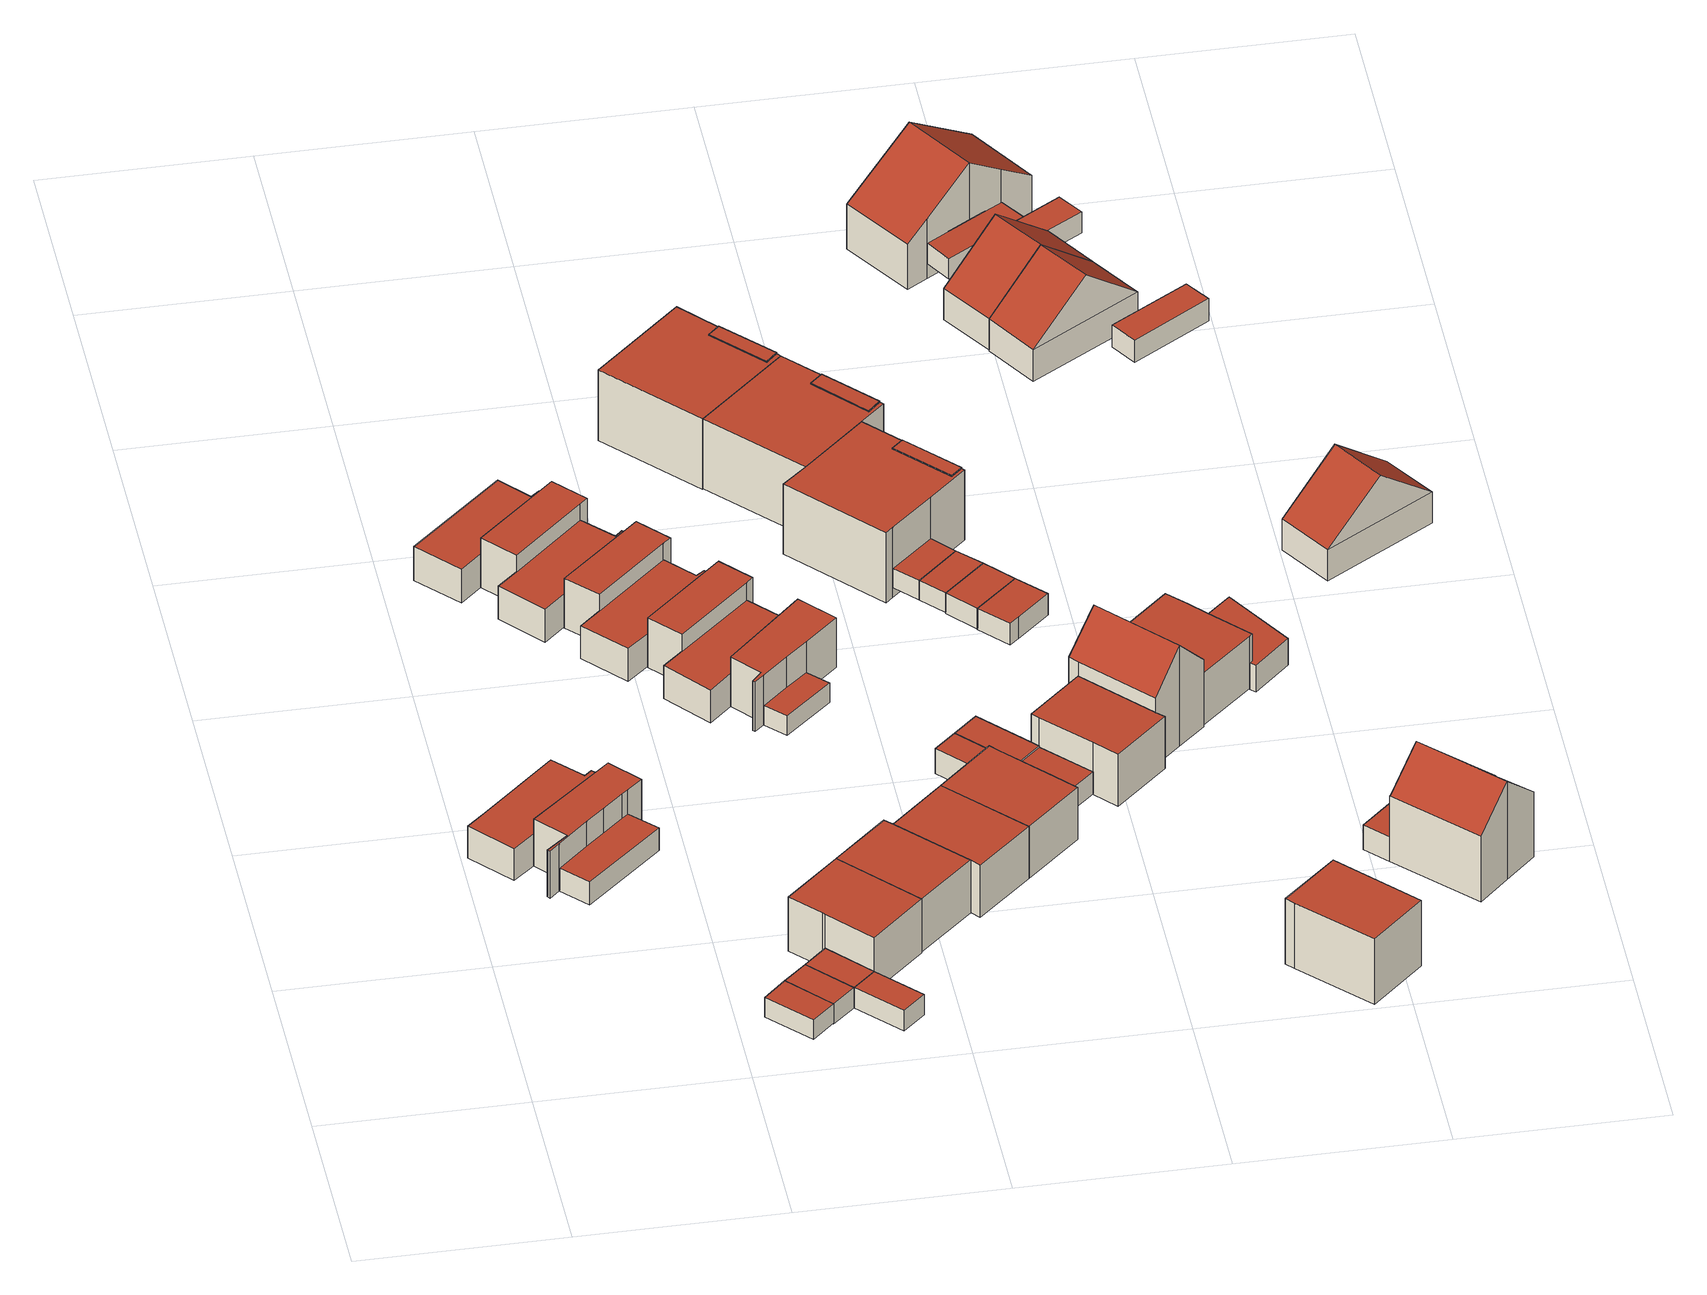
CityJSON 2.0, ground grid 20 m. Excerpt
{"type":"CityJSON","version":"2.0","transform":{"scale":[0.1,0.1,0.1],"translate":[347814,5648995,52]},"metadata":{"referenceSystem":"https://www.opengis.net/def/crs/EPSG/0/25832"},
"CityObjects":{
"building1":{"type":"Building","attributes":{"Gemeindeschluessel":"05315000","Geometrietyp2DReferenz":"3000","function":"31001_1010"},"address":[{"country":"Germany","locality":"Köln","thoroughfareNumber":"104","thoroughfareName":"Fliederweg Wi"}],"children":["building1-1","building1-2"]},
"building1-1":{"type":"BuildingPart","attributes":{"roofType":"1000","measuredHeight":5.31,"storeysAboveGround":2},"parents":["building1"],"geometry":[{"type":"MultiSurface","lod":"2","boundaries":[[[0,1,2,3]],[[4,5,1,0]],[[6,7,8,9]],[[10,11,7,6]],[[12,13,11,10]],[[14,15,13,12]],[[16,17,15,14]],[[18,19,17,16]],[[20,21,19,18]],[[3,2,21,20]],[[18,16,14,12,10,6,9,4,0,3,20]],[[1,5,8,7,11,13,15,17,19,21,2]],[[4,9,22,23]],[[8,5,23,22]]],"semantics":{"surfaces":[{"type":"WallSurface"},{"type":"RoofSurface"},{"type":"GroundSurface"},{"type":"ClosureSurface"}],"values":[0,0,0,0,0,0,0,0,0,0,1,2,0,3]}}]},
"building1-2":{"type":"BuildingPart","attributes":{"roofType":"1000","measuredHeight":3.58,"storeysAboveGround":2},"address":[{"country":"Germany","locality":"Köln","thoroughfareNumber":"104","thoroughfareName":"Fliederweg Wi"}],"parents":["building1"],"geometry":[{"type":"Solid","lod":"2","boundaries":[[[[24,25,26,27]],[[28,29,25,24]],[[30,31,29,28]],[[22,8,31,30]],[[32,33,5,23]],[[34,35,33,32]],[[27,26,35,34]],[[32,23,22,30,28,24,27,34]],[[25,29,31,8,5,33,35,26]],[[22,23,5,8]]]],"semantics":{"surfaces":[{"type":"WallSurface"},{"type":"RoofSurface"},{"type":"GroundSurface"},{"type":"ClosureSurface"}],"values":[[0,0,0,0,0,0,0,1,2,3]]}}]},
"building2":{"type":"Building","attributes":{"Geometrietyp2DReferenz":"3000","Gemeindeschluessel":"05315000","function":"31001_2463","roofType":"1000","measuredHeight":2.52,"storeysAboveGround":1},"address":[{"country":"Germany","locality":"Köln","thoroughfareNumber":"104","thoroughfareName":"Fliederweg Wi"}],"geometry":[{"type":"Solid","lod":"2","boundaries":[[[[36,15,17,37]],[[38,13,15,36]],[[39,11,13,38]],[[40,41,11,39]],[[42,43,41,40]],[[44,19,43,42]],[[37,17,19,44]],[[42,40,39,38,36,37,44]],[[15,13,11,41,43,19,17]]]],"semantics":{"surfaces":[{"type":"WallSurface"},{"type":"RoofSurface"},{"type":"GroundSurface"}],"values":[[0,0,0,0,0,0,0,1,2]]}}]},
"building3":{"type":"Building","attributes":{"Geometrietyp2DReferenz":"3000","Gemeindeschluessel":"05315000","function":"31001_2463","roofType":"1000","measuredHeight":2.2,"storeysAboveGround":1},"geometry":[{"type":"Solid","lod":"2","boundaries":[[[[45,46,47,48]],[[49,50,46,45]],[[51,52,50,49]],[[48,47,52,51]],[[49,45,48,51]],[[46,50,52,47]]]],"semantics":{"surfaces":[{"type":"WallSurface"},{"type":"RoofSurface"},{"type":"GroundSurface"}],"values":[[0,0,0,0,1,2]]}}]},
"building4":{"type":"Building","attributes":{"Geometrietyp2DReferenz":"3000","Gemeindeschluessel":"05315000","function":"31001_2463","roofType":"1000","measuredHeight":2.25,"storeysAboveGround":1},"geometry":[{"type":"Solid","lod":"2","boundaries":[[[[53,54,55,56]],[[45,57,54,53]],[[48,58,57,45]],[[56,55,58,48]],[[45,53,56,48]],[[54,57,58,55]]]],"semantics":{"surfaces":[{"type":"WallSurface"},{"type":"RoofSurface"},{"type":"GroundSurface"}],"values":[[0,0,0,0,1,2]]}}]},
"building5":{"type":"Building","attributes":{"Geometrietyp2DReferenz":"3000","Gemeindeschluessel":"05315000","function":"31001_2463","roofType":"1000","measuredHeight":2.25,"storeysAboveGround":1},"address":[{"country":"Germany","locality":"Köln","thoroughfareNumber":"80a","thoroughfareName":"Fliederweg Wi"}],"geometry":[{"type":"Solid","lod":"2","boundaries":[[[[59,60,61,62]],[[53,54,60,59]],[[56,55,54,53]],[[62,61,55,56]],[[53,59,62,56]],[[60,54,55,61]]]],"semantics":{"surfaces":[{"type":"WallSurface"},{"type":"RoofSurface"},{"type":"GroundSurface"}],"values":[[0,0,0,0,1,2]]}}]},
"building6":{"type":"Building","attributes":{"Gemeindeschluessel":"05315000","Geometrietyp2DReferenz":"3000","function":"31001_1010"},"address":[{"country":"Germany","locality":"Köln","thoroughfareNumber":"102","thoroughfareName":"Fliederweg Wi"}],"children":["building6-1","building6-2"]},
"building6-1":{"type":"BuildingPart","attributes":{"roofType":"1000","measuredHeight":5.52,"storeysAboveGround":2},"parents":["building6"],"geometry":[{"type":"MultiSurface","lod":"2","boundaries":[[[63,64,65,66]],[[67,68,64,63]],[[69,70,68,67]],[[71,72,70,69]],[[67,63,66,71,69]],[[65,64,68,70,72]],[[71,66,73,74]],[[65,72,74,73]]],"semantics":{"surfaces":[{"type":"WallSurface"},{"type":"RoofSurface"},{"type":"GroundSurface"},{"type":"ClosureSurface"}],"values":[0,0,0,0,1,2,0,3]}}]},
"building6-2":{"type":"BuildingPart","attributes":{"roofType":"1000","measuredHeight":3.78,"storeysAboveGround":2},"address":[{"country":"Germany","locality":"Köln","thoroughfareNumber":"102","thoroughfareName":"Fliederweg Wi"}],"parents":["building6"],"geometry":[{"type":"Solid","lod":"2","boundaries":[[[[75,76,77,78]],[[79,80,76,75]],[[73,65,80,79]],[[81,82,72,74]],[[83,84,82,81]],[[78,77,84,83]],[[81,74,73,79,75,78,83]],[[76,80,65,72,82,84,77]],[[73,74,72,65]]]],"semantics":{"surfaces":[{"type":"WallSurface"},{"type":"RoofSurface"},{"type":"GroundSurface"},{"type":"ClosureSurface"}],"values":[[0,0,0,0,0,0,1,2,3]]}}]},
"building7":{"type":"Building","attributes":{"Geometrietyp2DReferenz":"3000","Gemeindeschluessel":"05315000","function":"31001_2463","roofType":"1000","measuredHeight":2.26,"storeysAboveGround":1},"geometry":[{"type":"Solid","lod":"2","boundaries":[[[[85,86,60,59]],[[87,88,86,85]],[[53,54,88,87]],[[59,60,54,53]],[[87,85,59,53]],[[86,88,54,60]]]],"semantics":{"surfaces":[{"type":"WallSurface"},{"type":"RoofSurface"},{"type":"GroundSurface"}],"values":[[0,0,0,0,1,2]]}}]},
"building8":{"type":"Building","attributes":{"Geometrietyp2DReferenz":"3000","Gemeindeschluessel":"05315000","function":"31001_1010","roofType":"1000","measuredHeight":6.05,"storeysAboveGround":2},"address":[{"country":"Germany","locality":"Köln","thoroughfareNumber":"80","thoroughfareName":"Fliederweg Wi"}],"geometry":[{"type":"Solid","lod":"2","boundaries":[[[[89,90,91,92]],[[93,60,90,89]],[[94,61,60,93]],[[95,96,61,94]],[[97,98,96,95]],[[92,91,98,97]],[[95,94,93,89,92,97]],[[90,60,61,96,98,91]]]],"semantics":{"surfaces":[{"type":"WallSurface"},{"type":"RoofSurface"},{"type":"GroundSurface"}],"values":[[0,0,0,0,0,0,1,2]]}}]},
"building9":{"type":"Building","attributes":{"Gemeindeschluessel":"05315000","Geometrietyp2DReferenz":"3000","function":"31001_1010"},"address":[{"country":"Germany","locality":"Köln","thoroughfareNumber":"100","thoroughfareName":"Fliederweg Wi"}],"children":["building9-1","building9-2"]},
"building9-1":{"type":"BuildingPart","attributes":{"roofType":"1000","measuredHeight":5.6,"storeysAboveGround":2},"parents":["building9"],"geometry":[{"type":"MultiSurface","lod":"2","boundaries":[[[99,100,101,102]],[[103,104,100,99]],[[105,106,104,103]],[[107,108,106,105]],[[103,99,102,107,105]],[[101,100,104,106,108]],[[109,110,101,108]],[[107,102,111,112]],[[112,111,110,109]]],"semantics":{"surfaces":[{"type":"WallSurface"},{"type":"RoofSurface"},{"type":"GroundSurface"},{"type":"ClosureSurface"}],"values":[0,0,0,0,1,2,0,0,3]}}]},
"building9-2":{"type":"BuildingPart","attributes":{"roofType":"1000","measuredHeight":3.75,"storeysAboveGround":2},"address":[{"country":"Germany","locality":"Köln","thoroughfareNumber":"100","thoroughfareName":"Fliederweg Wi"}],"parents":["building9"],"geometry":[{"type":"Solid","lod":"2","boundaries":[[[[113,114,115,116]],[[117,118,114,113]],[[119,120,118,117]],[[111,110,120,119]],[[121,122,109,112]],[[123,124,122,121]],[[116,115,124,123]],[[121,112,111,119,117,113,116,123]],[[114,118,120,110,109,122,124,115]],[[111,112,109,110]]]],"semantics":{"surfaces":[{"type":"WallSurface"},{"type":"RoofSurface"},{"type":"GroundSurface"},{"type":"ClosureSurface"}],"values":[[0,0,0,0,0,0,0,1,2,3]]}}]},
"building10":{"type":"Building","attributes":{"Gemeindeschluessel":"05315000","Geometrietyp2DReferenz":"3000","function":"31001_1010"},"address":[{"country":"Germany","locality":"Köln","thoroughfareNumber":"98","thoroughfareName":"Fliederweg Wi"}],"children":["building10-1","building10-2"]},
"building10-1":{"type":"BuildingPart","attributes":{"roofType":"1000","measuredHeight":5.54,"storeysAboveGround":2},"parents":["building10"],"geometry":[{"type":"MultiSurface","lod":"2","boundaries":[[[125,126,127,128]],[[129,130,126,125]],[[131,132,130,129]],[[133,134,132,131]],[[129,125,128,133,131]],[[127,126,130,132,134]],[[135,136,127,134]],[[133,128,137,138]],[[138,137,136,135]]],"semantics":{"surfaces":[{"type":"WallSurface"},{"type":"RoofSurface"},{"type":"GroundSurface"},{"type":"ClosureSurface"}],"values":[0,0,0,0,1,2,0,0,3]}}]},
"building10-2":{"type":"BuildingPart","attributes":{"roofType":"1000","measuredHeight":3.73,"storeysAboveGround":2},"address":[{"country":"Germany","locality":"Köln","thoroughfareNumber":"98","thoroughfareName":"Fliederweg Wi"}],"parents":["building10"],"geometry":[{"type":"Solid","lod":"2","boundaries":[[[[139,140,141,142]],[[143,144,140,139]],[[145,146,144,143]],[[137,136,146,145]],[[147,148,135,138]],[[149,150,148,147]],[[142,141,150,149]],[[147,138,137,145,143,139,142,149]],[[140,144,146,136,135,148,150,141]],[[137,138,135,136]]]],"semantics":{"surfaces":[{"type":"WallSurface"},{"type":"RoofSurface"},{"type":"GroundSurface"},{"type":"ClosureSurface"}],"values":[[0,0,0,0,0,0,0,1,2,3]]}}]},
"building11":{"type":"Building","attributes":{"Geometrietyp2DReferenz":"3000","Gemeindeschluessel":"05315000","function":"31001_1010","roofType":"1000","measuredHeight":5.99,"storeysAboveGround":2},"address":[{"country":"Germany","locality":"Köln","thoroughfareNumber":"80a","thoroughfareName":"Fliederweg Wi"}],"geometry":[{"type":"Solid","lod":"2","boundaries":[[[[151,152,153,154]],[[155,156,152,151]],[[89,157,156,155]],[[92,158,157,89]],[[154,153,158,92]],[[89,155,151,154,92]],[[152,156,157,158,153]]]],"semantics":{"surfaces":[{"type":"WallSurface"},{"type":"RoofSurface"},{"type":"GroundSurface"}],"values":[[0,0,0,0,0,1,2]]}}]},
"building12":{"type":"Building","attributes":{"Gemeindeschluessel":"05315000","Geometrietyp2DReferenz":"3000","function":"31001_1010"},"address":[{"country":"Germany","locality":"Köln","thoroughfareNumber":"96","thoroughfareName":"Fliederweg Wi"}],"children":["building12-1","building12-2"]},
"building12-1":{"type":"BuildingPart","attributes":{"roofType":"1000","measuredHeight":5.56,"storeysAboveGround":2},"parents":["building12"],"geometry":[{"type":"MultiSurface","lod":"2","boundaries":[[[159,160,161,162]],[[163,164,160,159]],[[165,166,164,163]],[[167,168,166,165]],[[163,159,162,169,170,171,172,167,165]],[[173,174,175,176,161,160,164,166,168]],[[172,173,168,167]],[[171,174,173,172]],[[169,176,175,170]],[[162,161,176,169]],[[171,170,177,178]],[[175,174,178,177]]],"semantics":{"surfaces":[{"type":"WallSurface"},{"type":"RoofSurface"},{"type":"GroundSurface"},{"type":"ClosureSurface"}],"values":[0,0,0,0,1,2,0,0,0,0,0,3]}}]},
"building12-2":{"type":"BuildingPart","attributes":{"roofType":"1000","measuredHeight":3.76,"storeysAboveGround":2},"address":[{"country":"Germany","locality":"Köln","thoroughfareNumber":"96","thoroughfareName":"Fliederweg Wi"}],"parents":["building12"],"geometry":[{"type":"Solid","lod":"2","boundaries":[[[[179,130,132,180]],[[181,182,130,179]],[[183,184,182,181]],[[177,175,184,183]],[[185,186,174,178]],[[187,188,186,185]],[[180,132,188,187]],[[185,178,177,183,181,179,180,187]],[[130,182,184,175,174,186,188,132]],[[177,178,174,175]]]],"semantics":{"surfaces":[{"type":"WallSurface"},{"type":"RoofSurface"},{"type":"GroundSurface"},{"type":"ClosureSurface"}],"values":[[0,0,0,0,0,0,0,1,2,3]]}}]},
"building13":{"type":"Building","attributes":{"Geometrietyp2DReferenz":"3000","Gemeindeschluessel":"05315000","function":"31001_2463","roofType":"1000","measuredHeight":2.23,"storeysAboveGround":1},"address":[{"country":"Germany","locality":"Köln","thoroughfareNumber":"96","thoroughfareName":"Fliederweg Wi"}],"geometry":[{"type":"Solid","lod":"2","boundaries":[[[[189,161,160,190]],[[191,192,161,189]],[[193,194,192,191]],[[195,164,194,193]],[[190,160,164,195]],[[193,191,189,190,195]],[[161,192,194,164,160]]]],"semantics":{"surfaces":[{"type":"WallSurface"},{"type":"RoofSurface"},{"type":"GroundSurface"}],"values":[[0,0,0,0,0,1,2]]}}]},
"building14":{"type":"Building","attributes":{"Geometrietyp2DReferenz":"3000","Gemeindeschluessel":"05315000","function":"31001_1010","roofType":"1000","measuredHeight":5.95,"storeysAboveGround":2},"address":[{"country":"Germany","locality":"Köln","thoroughfareNumber":"82","thoroughfareName":"Fliederweg Wi"}],"geometry":[{"type":"Solid","lod":"2","boundaries":[[[[196,197,198,199]],[[200,201,197,196]],[[155,202,201,200]],[[151,203,202,155]],[[199,198,203,151]],[[155,200,196,199,151]],[[197,201,202,203,198]]]],"semantics":{"surfaces":[{"type":"WallSurface"},{"type":"RoofSurface"},{"type":"GroundSurface"}],"values":[[0,0,0,0,0,1,2]]}}]},
"building15":{"type":"Building","attributes":{"Geometrietyp2DReferenz":"3000","Gemeindeschluessel":"05315000","function":"31001_1010","roofType":"1000","measuredHeight":5.93,"storeysAboveGround":2},"address":[{"country":"Germany","locality":"Köln","thoroughfareNumber":"82a","thoroughfareName":"Fliederweg Wi"}],"geometry":[{"type":"Solid","lod":"2","boundaries":[[[[204,205,206,207]],[[208,209,205,204]],[[210,211,209,208]],[[196,197,211,210]],[[199,198,197,196]],[[207,206,198,199]],[[196,210,208,204,207,199]],[[205,209,211,197,198,206]]]],"semantics":{"surfaces":[{"type":"WallSurface"},{"type":"RoofSurface"},{"type":"GroundSurface"}],"values":[[0,0,0,0,0,0,1,2]]}}]},
"building16":{"type":"Building","attributes":{"Geometrietyp2DReferenz":"3000","Gemeindeschluessel":"05315000","function":"51009_1611","roofType":"1000","measuredHeight":2.87},"geometry":[{"type":"Solid","lod":"2","boundaries":[[[[212,213,214,215]],[[216,217,213,212]],[[218,219,217,216]],[[220,221,219,218]],[[215,214,221,220]],[[218,216,212,215,220]],[[213,217,219,221,214]]]],"semantics":{"surfaces":[{"type":"WallSurface"},{"type":"RoofSurface"},{"type":"GroundSurface"}],"values":[[0,0,0,0,0,1,2]]}}]},
"building17":{"type":"Building","attributes":{"Geometrietyp2DReferenz":"3000","Gemeindeschluessel":"05315000","function":"31001_1010","roofType":"1000","measuredHeight":8.01,"storeysAboveGround":2},"address":[{"country":"Germany","locality":"Köln","thoroughfareNumber":"94","thoroughfareName":"Fliederweg Wi"}],"geometry":[{"type":"Solid","lod":"2","boundaries":[[[[222,223,224,225]],[[226,227,223,222]],[[228,229,227,226]],[[230,231,229,228]],[[232,233,231,230]],[[234,235,233,232]],[[236,237,235,234]],[[225,224,237,236]],[[234,232,230,228,226,222,225,236]],[[223,227,229,231,233,235,237,224]]]],"semantics":{"surfaces":[{"type":"WallSurface"},{"type":"RoofSurface"},{"type":"GroundSurface"}],"values":[[0,0,0,0,0,0,0,0,1,2]]}}]},
"building18":{"type":"Building","attributes":{"Geometrietyp2DReferenz":"3000","Gemeindeschluessel":"05315000","function":"51009_1611","roofType":"1000","measuredHeight":2.88},"geometry":[{"type":"Solid","lod":"2","boundaries":[[[[238,239,240,241]],[[242,243,239,238]],[[212,244,243,242]],[[215,245,244,212]],[[241,240,245,215]],[[212,242,238,241,215]],[[239,243,244,245,240]]]],"semantics":{"surfaces":[{"type":"WallSurface"},{"type":"RoofSurface"},{"type":"GroundSurface"}],"values":[[0,0,0,0,0,1,2]]}}]},
"building19":{"type":"Building","attributes":{"Geometrietyp2DReferenz":"3000","Gemeindeschluessel":"05315000","function":"31001_2463","roofType":"1000","measuredHeight":2.61,"storeysAboveGround":1},"address":[{"country":"Germany","locality":"Köln","thoroughfareNumber":"82a","thoroughfareName":"Fliederweg Wi"}],"geometry":[{"type":"Solid","lod":"2","boundaries":[[[[246,247,248,249]],[[250,209,247,246]],[[251,205,209,250]],[[249,248,205,251]],[[250,246,249,251]],[[247,209,205,248]]]],"semantics":{"surfaces":[{"type":"WallSurface"},{"type":"RoofSurface"},{"type":"GroundSurface"}],"values":[[0,0,0,0,1,2]]}}]},
"building20":{"type":"Building","attributes":{"Geometrietyp2DReferenz":"3000","Gemeindeschluessel":"05315000","function":"31001_2463","roofType":"1000","measuredHeight":2.59,"storeysAboveGround":1},"address":[{"country":"Germany","locality":"Köln","thoroughfareNumber":"84","thoroughfareName":"Fliederweg Wi"}],"geometry":[{"type":"Solid","lod":"2","boundaries":[[[[252,253,254,255]],[[246,256,253,252]],[[249,257,256,246]],[[255,254,257,249]],[[246,252,255,249]],[[253,256,257,254]]]],"semantics":{"surfaces":[{"type":"WallSurface"},{"type":"RoofSurface"},{"type":"GroundSurface"}],"values":[[0,0,0,0,1,2]]}}]},
"building21":{"type":"Building","attributes":{"Geometrietyp2DReferenz":"3000","Gemeindeschluessel":"05315000","function":"31001_1010","roofType":"1000","measuredHeight":7.97,"storeysAboveGround":2},"address":[{"country":"Germany","locality":"Köln","thoroughfareNumber":"92","thoroughfareName":"Fliederweg Wi"}],"geometry":[{"type":"Solid","lod":"2","boundaries":[[[[258,259,260,232]],[[261,262,259,258]],[[263,264,262,261]],[[265,266,264,263]],[[267,268,266,265]],[[269,270,268,267]],[[271,272,270,269]],[[234,273,272,271]],[[232,260,273,234]],[[271,269,267,265,263,261,258,232,234]],[[259,262,264,266,268,270,272,273,260]]]],"semantics":{"surfaces":[{"type":"WallSurface"},{"type":"RoofSurface"},{"type":"GroundSurface"}],"values":[[0,0,0,0,0,0,0,0,0,1,2]]}}]},
"building22":{"type":"Building","attributes":{"Geometrietyp2DReferenz":"3000","Gemeindeschluessel":"05315000","function":"51009_1610","roofType":"1000","measuredHeight":8.1},"geometry":[{"type":"Solid","lod":"2","boundaries":[[[[274,231,223,275]],[[276,229,231,274]],[[277,227,229,276]],[[275,223,227,277]],[[276,274,275,277]],[[231,229,227,223]]]],"semantics":{"surfaces":[{"type":"WallSurface"},{"type":"RoofSurface"},{"type":"GroundSurface"}],"values":[[0,0,0,0,1,2]]}}]},
"building23":{"type":"Building","attributes":{"Geometrietyp2DReferenz":"3000","Gemeindeschluessel":"05315000","function":"31001_1010","roofType":"1000","measuredHeight":7.94,"storeysAboveGround":2},"address":[{"country":"Germany","locality":"Köln","thoroughfareNumber":"90","thoroughfareName":"Fliederweg Wi"}],"geometry":[{"type":"Solid","lod":"2","boundaries":[[[[269,270,272,271]],[[278,279,270,269]],[[280,281,279,278]],[[282,283,281,280]],[[284,285,283,282]],[[286,287,285,284]],[[288,289,287,286]],[[290,291,289,288]],[[292,293,291,290]],[[294,295,293,292]],[[271,272,295,294]],[[292,290,288,286,284,282,280,278,269,271,294]],[[270,279,281,283,285,287,289,291,293,295,272]]]],"semantics":{"surfaces":[{"type":"WallSurface"},{"type":"RoofSurface"},{"type":"GroundSurface"}],"values":[[0,0,0,0,0,0,0,0,0,0,0,1,2]]}}]},
"building24":{"type":"Building","attributes":{"Geometrietyp2DReferenz":"3000","Gemeindeschluessel":"05315000","function":"31001_2463","roofType":"1000","measuredHeight":2.22,"storeysAboveGround":1},"address":[{"country":"Germany","locality":"Köln","thoroughfareNumber":"90","thoroughfareName":"Fliederweg Wi"}],"geometry":[{"type":"Solid","lod":"2","boundaries":[[[[296,297,298,299]],[[300,301,297,296]],[[302,303,301,300]],[[299,298,303,302]],[[300,296,299,302]],[[297,301,303,298]]]],"semantics":{"surfaces":[{"type":"WallSurface"},{"type":"RoofSurface"},{"type":"GroundSurface"}],"values":[[0,0,0,0,1,2]]}}]},
"building25":{"type":"Building","attributes":{"Geometrietyp2DReferenz":"3000","Gemeindeschluessel":"05315000","function":"31001_2463","roofType":"1000","measuredHeight":2.22,"storeysAboveGround":1},"geometry":[{"type":"Solid","lod":"2","boundaries":[[[[304,305,297,296]],[[306,307,305,304]],[[300,301,307,306]],[[296,297,301,300]],[[306,304,296,300]],[[305,307,301,297]]]],"semantics":{"surfaces":[{"type":"WallSurface"},{"type":"RoofSurface"},{"type":"GroundSurface"}],"values":[[0,0,0,0,1,2]]}}]},
"building26":{"type":"Building","attributes":{"Geometrietyp2DReferenz":"3000","Gemeindeschluessel":"05315000","function":"31001_1010","roofType":"1000","measuredHeight":5.97,"storeysAboveGround":2},"address":[{"country":"Germany","locality":"Köln","thoroughfareNumber":"84","thoroughfareName":"Fliederweg Wi"}],"geometry":[{"type":"Solid","lod":"2","boundaries":[[[[308,309,310,311]],[[312,313,309,308]],[[314,315,313,312]],[[316,317,315,314]],[[318,319,317,316]],[[320,321,319,318]],[[311,310,321,320]],[[318,316,314,312,308,311,320]],[[309,313,315,317,319,321,310]]]],"semantics":{"surfaces":[{"type":"WallSurface"},{"type":"RoofSurface"},{"type":"GroundSurface"}],"values":[[0,0,0,0,0,0,0,1,2]]}}]},
"building27":{"type":"Building","attributes":{"Geometrietyp2DReferenz":"3000","Gemeindeschluessel":"05315000","function":"51009_1610","roofType":"1000","measuredHeight":8.03},"geometry":[{"type":"Solid","lod":"2","boundaries":[[[[322,323,324,325]],[[326,327,323,322]],[[328,329,327,326]],[[325,324,329,328]],[[326,322,325,328]],[[323,327,329,324]]]],"semantics":{"surfaces":[{"type":"WallSurface"},{"type":"RoofSurface"},{"type":"GroundSurface"}],"values":[[0,0,0,0,1,2]]}}]},
"building28":{"type":"Building","attributes":{"Geometrietyp2DReferenz":"3000","Gemeindeschluessel":"05315000","function":"31001_2463","roofType":"1000","measuredHeight":2.29,"storeysAboveGround":1},"geometry":[{"type":"Solid","lod":"2","boundaries":[[[[330,331,332,304]],[[333,334,331,330]],[[306,335,334,333]],[[304,332,335,306]],[[333,330,304,306]],[[331,334,335,332]]]],"semantics":{"surfaces":[{"type":"WallSurface"},{"type":"RoofSurface"},{"type":"GroundSurface"}],"values":[[0,0,0,0,1,2]]}}]},
"building29":{"type":"Building","attributes":{"Geometrietyp2DReferenz":"3000","Gemeindeschluessel":"05315000","function":"51009_1610","roofType":"1000","measuredHeight":7.83},"geometry":[{"type":"Solid","lod":"2","boundaries":[[[[336,337,338,339]],[[340,341,337,336]],[[342,343,341,340]],[[339,338,343,342]],[[340,336,339,342]],[[337,341,343,338]]]],"semantics":{"surfaces":[{"type":"WallSurface"},{"type":"RoofSurface"},{"type":"GroundSurface"}],"values":[[0,0,0,0,1,2]]}}]},
"building30":{"type":"Building","attributes":{"Geometrietyp2DReferenz":"3000","Gemeindeschluessel":"05315000","function":"31001_2463","roofType":"1000","measuredHeight":2.41,"storeysAboveGround":1},"geometry":[{"type":"Solid","lod":"2","boundaries":[[[[344,345,346,330]],[[347,348,345,344]],[[349,350,348,347]],[[333,351,350,349]],[[330,346,351,333]],[[349,347,344,330,333]],[[345,348,350,351,346]]]],"semantics":{"surfaces":[{"type":"WallSurface"},{"type":"RoofSurface"},{"type":"GroundSurface"}],"values":[[0,0,0,0,0,1,2]]}}]},
"building31":{"type":"Building","attributes":{"Geometrietyp2DReferenz":"3000","Gemeindeschluessel":"05315000","function":"31001_1010","roofType":"3100","measuredHeight":11.35,"storeysAboveGround":2},"address":[{"country":"Germany","locality":"Köln","thoroughfareNumber":"86","thoroughfareName":"Fliederweg Wi"}],"geometry":[{"type":"Solid","lod":"2","boundaries":[[[[352,353,354,355]],[[356,357,353,352]],[[358,359,357,356]],[[360,361,359,358]],[[362,363,361,360]],[[364,365,363,362]],[[355,354,365,364]],[[352,355,364,362,356]],[[360,358,356,362]],[[353,357,359,361,363,365,354]]]],"semantics":{"surfaces":[{"type":"WallSurface"},{"type":"RoofSurface"},{"type":"GroundSurface"}],"values":[[0,0,0,0,0,0,0,1,1,2]]}}]},
"building32":{"type":"Building","attributes":{"Geometrietyp2DReferenz":"3000","Gemeindeschluessel":"05315000","function":"31001_1010","roofType":"1000","measuredHeight":7.39,"storeysAboveGround":2},"address":[{"country":"Germany","locality":"Köln","thoroughfareNumber":"78a","thoroughfareName":"Fliederweg Wi"}],"geometry":[{"type":"Solid","lod":"2","boundaries":[[[[366,367,368,369]],[[370,371,367,366]],[[372,373,371,370]],[[374,375,373,372]],[[369,368,375,374]],[[372,370,366,369,374]],[[367,371,373,375,368]]]],"semantics":{"surfaces":[{"type":"WallSurface"},{"type":"RoofSurface"},{"type":"GroundSurface"}],"values":[[0,0,0,0,0,1,2]]}}]},
"building33":{"type":"Building","attributes":{"Geometrietyp2DReferenz":"3000","Gemeindeschluessel":"05315000","function":"31001_1010","roofType":"1000","measuredHeight":5.89,"storeysAboveGround":2},"address":[{"country":"Germany","locality":"Köln","thoroughfareNumber":"88","thoroughfareName":"Fliederweg Wi"}],"geometry":[{"type":"Solid","lod":"2","boundaries":[[[[376,377,378,379]],[[380,381,377,376]],[[382,383,381,380]],[[384,385,383,382]],[[386,387,385,384]],[[388,389,387,386]],[[379,378,389,388]],[[386,384,382,380,376,379,388]],[[377,381,383,385,387,389,378]]]],"semantics":{"surfaces":[{"type":"WallSurface"},{"type":"RoofSurface"},{"type":"GroundSurface"}],"values":[[0,0,0,0,0,0,0,1,2]]}}]},
"building34":{"type":"Building","attributes":{"Geometrietyp2DReferenz":"3000","Gemeindeschluessel":"05315000","function":"31001_2463","roofType":"1000","measuredHeight":3.04,"storeysAboveGround":1},"address":[{"country":"Germany","locality":"Köln","thoroughfareNumber":"88","thoroughfareName":"Fliederweg Wi"}],"geometry":[{"type":"Solid","lod":"2","boundaries":[[[[390,391,392,393]],[[394,395,391,390]],[[396,397,395,394]],[[398,399,397,396]],[[400,401,399,398]],[[402,403,401,400]],[[393,392,403,402]],[[400,398,396,394,390,393,402]],[[391,395,397,399,401,403,392]]]],"semantics":{"surfaces":[{"type":"WallSurface"},{"type":"RoofSurface"},{"type":"GroundSurface"}],"values":[[0,0,0,0,0,0,0,1,2]]}}]},
"building35":{"type":"Building","attributes":{"Geometrietyp2DReferenz":"3000","Gemeindeschluessel":"05315000","function":"31001_2463","roofType":"1000","measuredHeight":2.76,"storeysAboveGround":1},"address":[{"country":"Germany","locality":"Köln","thoroughfareNumber":"75","thoroughfareName":"Im Buschfelde"}],"geometry":[{"type":"Solid","lod":"2","boundaries":[[[[404,405,406,407]],[[408,409,405,404]],[[410,411,409,408]],[[407,406,411,410]],[[408,404,407,410]],[[405,409,411,406]]]],"semantics":{"surfaces":[{"type":"WallSurface"},{"type":"RoofSurface"},{"type":"GroundSurface"}],"values":[[0,0,0,0,1,2]]}}]},
"building36":{"type":"Building","attributes":{"Gemeindeschluessel":"05315000","Geometrietyp2DReferenz":"3000","function":"31001_1010"},"address":[{"country":"Germany","locality":"Köln","thoroughfareNumber":"75","thoroughfareName":"Im Buschfelde"}],"children":["building36-1","building36-2"]},
"building36-1":{"type":"BuildingPart","attributes":{"roofType":"3100","measuredHeight":11.05,"storeysAboveGround":2},"parents":["building36"],"geometry":[{"type":"MultiSurface","lod":"2","boundaries":[[[412,413,414,415]],[[416,417,413,412]],[[418,419,417,416]],[[420,421,419,418]],[[422,423,421,420]],[[424,425,426,427]],[[415,414,425,424]],[[418,416,412,415,420]],[[424,427,428,422,420,415]],[[413,417,419,421,423,429,426,425,414]],[[430,431,429,423]],[[422,428,432,433]],[[433,432,431,430]],[[431,434,426,429]],[[428,427,435,432]],[[434,431,432,435]]],"semantics":{"surfaces":[{"type":"WallSurface"},{"type":"RoofSurface"},{"type":"GroundSurface"},{"type":"ClosureSurface"}],"values":[0,0,0,0,0,0,0,1,1,2,0,0,3,0,0,3]}}]},
"building36-2":{"type":"BuildingPart","attributes":{"roofType":"1000","measuredHeight":4.09,"storeysAboveGround":2},"address":[{"country":"Germany","locality":"Köln","thoroughfareNumber":"75","thoroughfareName":"Im Buschfelde"}],"parents":["building36"],"geometry":[{"type":"Solid","lod":"2","boundaries":[[[[435,434,436,437]],[[437,436,430,433]],[[432,435,437,433]],[[434,431,430,436]],[[435,432,431,434]],[[432,433,430,431]]]],"semantics":{"surfaces":[{"type":"WallSurface"},{"type":"RoofSurface"},{"type":"GroundSurface"},{"type":"ClosureSurface"}],"values":[[0,0,1,2,3,3]]}}]},
"building37":{"type":"Building","attributes":{"Geometrietyp2DReferenz":"3000","Gemeindeschluessel":"05315000","function":"31001_1010","roofType":"3100","measuredHeight":10.33,"storeysAboveGround":1},"address":[{"country":"Germany","locality":"Köln","thoroughfareNumber":"80","thoroughfareName":"Im Buschfelde"}],"geometry":[{"type":"Solid","lod":"2","boundaries":[[[[438,439,440,441]],[[442,443,439,438]],[[444,445,443,442]],[[446,447,445,444]],[[448,449,447,446]],[[450,451,449,448]],[[452,453,451,450]],[[441,440,453,452]],[[444,442,438,441,446]],[[452,450,448,446,441]],[[439,443,445,447,449,451,453,440]]]],"semantics":{"surfaces":[{"type":"WallSurface"},{"type":"RoofSurface"},{"type":"GroundSurface"}],"values":[[0,0,0,0,0,0,0,0,1,1,2]]}}]},
"building38":{"type":"Building","attributes":{"Geometrietyp2DReferenz":"3000","Gemeindeschluessel":"05315000","function":"31001_1010","roofType":"3100","measuredHeight":8.75,"storeysAboveGround":1},"address":[{"country":"Germany","locality":"Köln","thoroughfareNumber":"78","thoroughfareName":"Im Buschfelde"}],"geometry":[{"type":"Solid","lod":"2","boundaries":[[[[454,455,456,457]],[[458,459,455,454]],[[460,461,459,458]],[[457,456,461,460]],[[454,462,458]],[[460,463,457]],[[457,463,462,454]],[[458,462,463,460]],[[455,459,461,456]]]],"semantics":{"surfaces":[{"type":"WallSurface"},{"type":"RoofSurface"},{"type":"GroundSurface"}],"values":[[0,0,0,0,0,0,1,1,2]]}}]},
"building39":{"type":"Building","attributes":{"Geometrietyp2DReferenz":"3000","Gemeindeschluessel":"05315000","function":"31001_2463","roofType":"1000","measuredHeight":2.3,"storeysAboveGround":1},"address":[{"country":"Germany","locality":"Köln","thoroughfareNumber":"80","thoroughfareName":"Im Buschfelde"}],"geometry":[{"type":"Solid","lod":"2","boundaries":[[[[464,465,466,467]],[[468,469,465,464]],[[470,471,469,468]],[[467,466,471,470]],[[468,464,467,470]],[[465,469,471,466]]]],"semantics":{"surfaces":[{"type":"WallSurface"},{"type":"RoofSurface"},{"type":"GroundSurface"}],"values":[[0,0,0,0,1,2]]}}]},
"building40":{"type":"Building","attributes":{"Geometrietyp2DReferenz":"3000","Gemeindeschluessel":"05315000","function":"31001_1010","roofType":"3100","measuredHeight":8.8,"storeysAboveGround":1},"address":[{"country":"Germany","locality":"Köln","thoroughfareNumber":"76","thoroughfareName":"Im Buschfelde"}],"geometry":[{"type":"Solid","lod":"2","boundaries":[[[[472,473,474,454]],[[475,476,473,472]],[[458,477,476,475]],[[454,474,477,458]],[[472,478,475]],[[458,462,454]],[[454,462,478,472]],[[475,478,462,458]],[[473,476,477,474]]]],"semantics":{"surfaces":[{"type":"WallSurface"},{"type":"RoofSurface"},{"type":"GroundSurface"}],"values":[[0,0,0,0,0,0,1,1,2]]}}]},
"building41":{"type":"Building","attributes":{"Geometrietyp2DReferenz":"3000","Gemeindeschluessel":"05315000","function":"31001_2463","roofType":"1000","measuredHeight":2.33,"storeysAboveGround":1},"address":[{"country":"Germany","locality":"Köln","thoroughfareNumber":"78","thoroughfareName":"Im Buschfelde"}],"geometry":[{"type":"Solid","lod":"2","boundaries":[[[[479,480,481,482]],[[483,484,480,479]],[[485,486,484,483]],[[482,481,486,485]],[[483,479,482,485]],[[480,484,486,481]]]],"semantics":{"surfaces":[{"type":"WallSurface"},{"type":"RoofSurface"},{"type":"GroundSurface"}],"values":[[0,0,0,0,1,2]]}}]},
"building42":{"type":"Building","attributes":{"Geometrietyp2DReferenz":"3000","Gemeindeschluessel":"05315000","function":"31001_2463","roofType":"1000","measuredHeight":2.54,"storeysAboveGround":1},"address":[{"country":"Germany","locality":"Köln","thoroughfareNumber":"76","thoroughfareName":"Im Buschfelde"}],"geometry":[{"type":"Solid","lod":"2","boundaries":[[[[487,488,489,490]],[[491,492,488,487]],[[493,494,492,491]],[[490,489,494,493]],[[491,487,490,493]],[[488,492,494,489]]]],"semantics":{"surfaces":[{"type":"WallSurface"},{"type":"RoofSurface"},{"type":"GroundSurface"}],"values":[[0,0,0,0,1,2]]}}]},
"building43":{"type":"Building","attributes":{"Geometrietyp2DReferenz":"3000","Gemeindeschluessel":"05315000","function":"31001_1010","roofType":"3100","measuredHeight":8.75,"storeysAboveGround":1},"address":[{"country":"Germany","locality":"Köln","thoroughfareNumber":"74","thoroughfareName":"Im Buschfelde"}],"geometry":[{"type":"Solid","lod":"2","boundaries":[[[[495,496,497,498]],[[499,500,496,495]],[[501,502,500,499]],[[498,497,502,501]],[[495,503,499]],[[501,504,498]],[[498,504,503,495]],[[499,503,504,501]],[[496,500,502,497]]]],"semantics":{"surfaces":[{"type":"WallSurface"},{"type":"RoofSurface"},{"type":"GroundSurface"}],"values":[[0,0,0,0,0,0,1,1,2]]}}]}
},
"vertices":[
[84,290,71],[84,290,18],[63,273,18],[63,273,71],[59,319,71],[59,319,18],[164,359,71],[164,359,18],[139,388,18],[139,388,71],[149,346,71],[149,346,18],[143,341,71],[143,341,18],[123,323,71],[123,323,18],[105,307,71],[105,307,18],[75,279,71],[75,279,18],[65,270,71],[65,270,18],[139,388,54],[59,319,54],
[93,423,54],[93,423,18],[24,360,18],[24,360,54],[119,395,54],[119,395,18],[126,401,54],[126,401,18],[38,301,54],[38,301,18],[3,341,54],[3,341,18],
[123,323,44],[105,307,44],[143,341,44],[149,346,44],[173,321,44],[173,321,18],[98,254,44],[98,254,18],[75,279,44],
[282,46,40],[282,46,18],[245,87,18],[245,87,40],[260,26,40],[260,26,18],[223,66,40],[223,66,18],
[304,66,40],[304,66,17],[267,107,17],[267,107,40],[282,46,17],[245,87,17],
[326,86,40],[326,86,17],[289,127,17],[289,127,40],
[188,764,76],[188,764,20],[161,794,20],[161,794,76],[180,757,76],[180,757,20],[111,693,76],[111,693,20],[84,724,76],[84,724,20],[161,794,58],[84,724,58],
[143,798,58],[143,798,20],[118,827,20],[118,827,58],[151,805,58],[151,805,20],[63,705,58],[63,705,20],[27,745,58],[27,745,20],
[364,45,40],[364,45,17],[342,25,40],[342,25,17],
[378,134,78],[378,134,17],[313,206,17],[313,206,78],[326,86,78],[289,127,78],[287,130,78],[287,130,17],[261,158,78],[261,158,17],
[251,694,76],[251,694,20],[225,723,20],[225,723,76],[243,687,76],[243,687,20],[174,624,76],[174,624,20],[147,653,76],[147,653,20],[147,653,21],[225,723,21],[225,723,58],[147,653,58],
[180,757,58],[180,757,21],[111,693,21],[111,693,58],[207,728,58],[207,728,21],[214,735,58],[214,735,21],[126,634,58],[126,634,21],[91,675,58],[91,675,21],
[313,624,76],[313,624,20],[287,653,20],[287,653,76],[306,617,76],[306,617,20],[236,554,76],[236,554,20],[210,583,76],[210,583,20],[210,583,21],[287,653,21],[287,653,58],[210,583,58],
[243,687,58],[243,687,21],[174,624,21],[174,624,58],[268,659,58],[268,659,21],[276,665,58],[276,665,21],[189,565,58],[189,565,21],[153,605,58],[153,605,21],
[372,246,78],[372,246,18],[365,253,18],[365,253,78],[431,182,78],[431,182,18],[378,134,18],[313,206,18],
[322,505,76],[322,505,20],[343,523,20],[343,523,76],[297,482,76],[297,482,20],[288,474,76],[288,474,20],[286,476,76],[286,476,20],[376,553,76],[347,586,76],[273,514,76],[296,487,76],[296,487,20],[273,514,20],[347,586,20],[376,553,20],[347,586,57],[273,514,57],
[306,617,57],[236,554,57],[332,588,57],[332,588,20],[339,595,57],[339,595,20],[251,493,57],[251,493,20],[216,536,57],[216,536,20],
[343,523,42],[322,505,42],[361,504,42],[361,504,20],[315,463,42],[315,463,20],[297,482,42],
[491,221,78],[491,221,19],[424,294,19],[424,294,78],[438,173,78],[438,173,19],[431,182,19],[372,246,19],
[484,335,78],[484,335,19],[477,343,19],[477,343,78],[525,290,78],[525,290,19],[544,269,78],[544,269,19],
[505,354,46],[505,354,18],[457,407,18],[457,407,46],[484,335,46],[484,335,18],[477,343,46],[477,343,18],[436,388,46],[436,388,18],
[345,972,89],[345,972,9],[313,1008,9],[313,1008,89],[334,962,89],[334,962,9],[378,914,89],[378,914,9],[389,925,89],[389,925,9],[392,921,89],[392,921,9],[307,843,89],[307,843,9],[228,930,89],[228,930,9],
[522,382,46],[522,382,17],[480,428,17],[480,428,46],[528,375,46],[528,375,17],[505,354,17],[457,407,17],
[546,310,45],[546,310,19],[505,354,19],[505,354,45],[525,290,45],[484,335,45],
[569,331,45],[569,331,20],[528,375,20],[528,375,45],[546,310,20],[505,354,20],
[423,887,89],[423,887,10],[392,921,10],[411,876,89],[411,876,10],[455,827,89],[455,827,10],[467,839,89],[467,839,10],[470,836,89],[470,836,10],[446,814,89],[446,814,10],[385,758,89],[385,758,10],[307,843,10],
[389,925,90],[345,972,90],[378,914,90],[334,962,90],
[477,780,89],[477,780,10],[466,770,89],[466,770,10],[511,721,89],[511,721,10],[522,731,89],[522,731,10],[524,728,89],[524,728,10],[487,694,89],[487,694,10],[446,657,89],[446,657,10],[439,650,89],[439,650,10],[361,737,89],[361,737,10],
[506,672,43],[506,672,21],[487,694,21],[487,694,43],[466,635,43],[466,635,21],[446,657,43],[446,657,21],
[527,650,43],[527,650,21],[486,613,43],[486,613,21],
[632,364,78],[632,364,19],[573,429,19],[573,429,78],[639,357,78],[639,357,19],[588,310,78],[588,310,19],[569,331,78],[569,331,19],[528,375,78],[528,375,19],[522,382,78],[522,382,19],
[467,839,90],[467,839,9],[423,887,9],[423,887,90],[455,827,90],[455,827,9],[411,876,90],[411,876,9],
[551,623,43],[551,623,20],[527,650,20],[510,586,43],[510,586,20],[486,613,20],
[522,731,90],[522,731,11],[477,780,11],[477,780,90],[511,721,90],[511,721,11],[466,770,90],[466,770,11],
[576,596,43],[576,596,19],[551,623,19],[544,567,43],[544,567,19],[535,559,43],[535,559,19],[510,586,19],
[566,437,94],[566,437,18],[573,429,18],[573,429,94],[593,460,132],[593,460,18],[619,484,94],[619,484,18],[684,412,94],[684,412,18],[658,388,132],[658,388,18],[632,364,94],[632,364,18],
[817,54,77],[817,54,3],[750,126,3],[750,126,77],[766,6,77],[766,6,3],[705,70,77],[705,70,3],[698,78,77],[698,78,3],
[688,514,79],[688,514,20],[671,532,20],[671,532,79],[702,498,79],[702,498,20],[737,460,79],[737,460,20],[734,457,79],[734,457,20],[684,412,79],[684,412,20],[619,484,79],[619,484,20],
[774,486,49],[774,486,19],[733,555,19],[733,555,49],[739,452,49],[739,452,19],[734,457,49],[734,457,19],[737,460,49],[737,460,19],[702,498,49],[702,498,19],[688,514,49],[688,514,19],
[869,240,48],[869,240,20],[849,261,20],[849,261,48],[813,186,48],[813,186,20],[792,208,48],[792,208,20],
[882,113,95],[882,113,21],[911,141,21],[911,141,132],[812,186,95],[812,186,21],[813,186,96],[813,186,21],[841,213,132],[841,213,21],[869,240,95],[869,240,21],[940,169,95],[940,169,21],[911,198,21],[911,198,94],[910,197,96],[910,197,21],[869,240,23],[910,197,23],[910,197,64],[869,240,64],[911,198,23],[911,198,64],
[871,241,23],[871,241,64],
[559,1110,76],[559,1110,9],[602,1137,9],[602,1137,113],[539,1097,60],[539,1097,9],[496,1165,60],[496,1165,9],[560,1205,113],[560,1205,9],[624,1245,60],[624,1245,9],[666,1176,60],[666,1176,9],[635,1157,86],[635,1157,9],
[697,1042,61],[697,1042,26],[666,1093,26],[666,1093,61],[591,976,61],[591,976,26],[559,1027,61],[559,1027,26],[644,1009,113],[612,1060,113],
[651,1132,49],[651,1132,26],[635,1157,26],[635,1157,49],[574,1084,49],[574,1084,26],[559,1110,49],[559,1110,26],
[729,991,61],[729,991,25],[697,1042,25],[622,925,61],[622,925,25],[591,976,25],[676,958,113],
[703,1129,50],[703,1129,26],[687,1154,26],[687,1154,50],[626,1082,50],[626,1082,26],[611,1107,50],[611,1107,26],
[792,983,51],[792,983,26],[776,1008,26],[776,1008,51],[716,935,51],[716,935,26],[700,961,51],[700,961,26],
[936,658,61],[936,658,26],[904,709,26],[904,709,61],[829,591,61],[829,591,26],[797,643,61],[797,643,26],[883,624,113],[851,676,113]
]}
